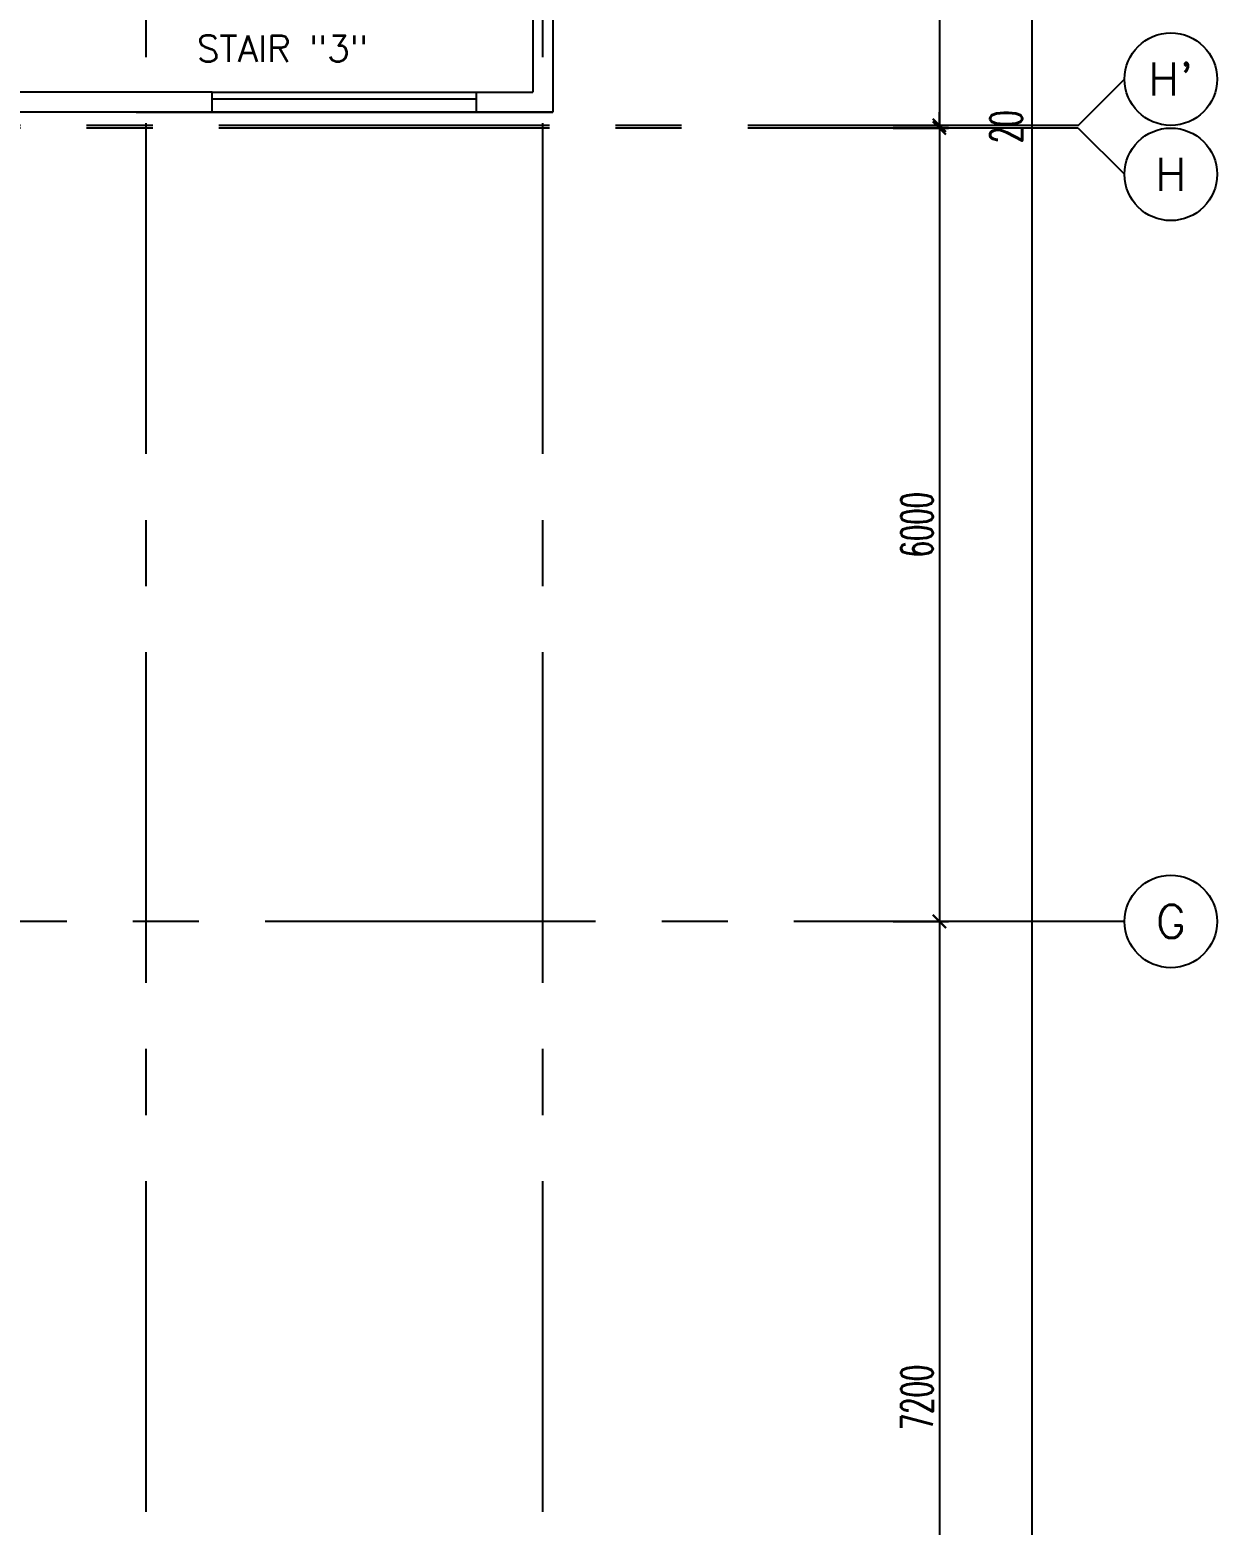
# Model space of a CAD drawing. Extents: x -0.3 to 93.5, y -1.1 to 78.4.
# Drawn here: x 84.55 to 93.53, y 22.78 to 34.09 of the extents above; entities that cross this region are included whole.
import ezdxf
from ezdxf.enums import TextEntityAlignment as Align

# ---------------------------------------------------------------- set-up
doc = ezdxf.new("R2010")
doc.units = 0
doc.header["$MEASUREMENT"] = 0
doc.header["$PDMODE"] = 34
doc.linetypes.add('CENTERX2', pattern=[4, 2.5, -0.5, 0.5, -0.5])
doc.layers.get('0').update_dxf_attribs({"linetype": 'CONTINUOUS'})
doc.layers.get('DEFPOINTS').update_dxf_attribs({"linetype": 'CONTINUOUS'})
for name, color, linetype in [('AX-CR', 11, 'CONTINUOUS'), ('AX-DIM', 11, 'CONTINUOUS'), ('AX-TXT', 2, 'CONTINUOUS'), ('AXES', 11, 'CENTERX2'), ('RM-NAME', 11, 'CONTINUOUS'), ('ROOF', 11, 'CONTINUOUS'), ('WALL', 11, 'CONTINUOUS'), ('WIN', 11, 'CONTINUOUS')]:
    doc.layers.add(name, color=color, linetype=linetype)
doc.styles.add('ROMANS', font='ROMANS.shx', dxfattribs={"width": 0.6})
doc.dimstyles.new('STANDARD in', dxfattribs={"dimtxt": 0.24, "dimasz": 0.1, "dimexe": 0.07, "dimexo": 0.05, "dimgap": 0.05, "dimtad": 1, "dimdec": 0, "dimlfac": 1000, "dimzin": 0, "dimdsep": 46, "dimtxsty": 'ROMANS', "dimblk": 'ARCHTICK', "dimcen": 0.05, "dimdle": 0.05, "dimclrd": 7, "dimclre": 7, "dimclrt": 2, "dimadec": 0, "dimazin": 0, "dimtfac": 1, "dimtdec": 0, "dimtmove": 2, "dimatfit": 3, "dimldrblk": 'ARCHTICK', "dimfxl": 0, "dimtolj": 1, "dimtzin": 0, "dimarcsym": 0})

# ---------------------------------------------------------------- blocks, each defined once
blk = doc.blocks.new('_ARCHTICK')
at = {"color": 0, "linetype": 'ByBlock', "const_width": 0.15}
blk.add_lwpolyline([(-0.5, -0.5), (0.5, 0.5)], dxfattribs=at)
blk = doc.blocks.new('*D125')
at = {"layer": 'AX-DIM', "color": 7, "lineweight": -2, "ltscale": 0.3}
for p, q in [((83.332, 64.82), (92.202, 64.82)), ((92.132, 64.87), (92.132, 5.45)), ((83.332, 5.5), (92.202, 5.5))]:
    blk.add_line(p, q, dxfattribs=at)
at = {"layer": 'DEFPOINTS', "color": 0, "ltscale": 0.3}
for p in [(83.282, 64.82), (83.282, 5.5), (92.132, 5.5)]:
    blk.add_point(p, dxfattribs=at)
at = {"layer": 'AX-DIM', "color": 7, "lineweight": -2, "ltscale": 0.3, "xscale": 0.1, "yscale": 0.1, "zscale": 0.1}
for p, rotation in [((92.132, 64.82), 90), ((92.132, 5.5), 270)]:
    blk.add_blockref('_ARCHTICK', p, dxfattribs=dict(at, rotation=rotation))
at = {"layer": 'AX-DIM', "color": 2, "ltscale": 0.3, "insert": (91.962, 35.16), "char_height": 0.24, "attachment_point": 5, "rotation": 90, "style": 'ROMANS'}
blk.add_mtext('\\A1;59320', dxfattribs=at)
blk = doc.blocks.new('*D131')
at = {"layer": 'AX-DIM', "color": 7, "lineweight": -2, "ltscale": 0.3}
for p, q in [((91.432, 27.4), (91.432, 20.1)), ((91.082, 27.35), (91.502, 27.35)), ((91.082, 20.15), (91.502, 20.15))]:
    blk.add_line(p, q, dxfattribs=at)
at = {"layer": 'DEFPOINTS', "color": 0, "ltscale": 0.3}
for p in [(91.032, 27.35), (91.032, 20.15), (91.432, 20.15)]:
    blk.add_point(p, dxfattribs=at)
at = {"layer": 'AX-DIM', "color": 7, "lineweight": -2, "ltscale": 0.3, "xscale": 0.1, "yscale": 0.1, "zscale": 0.1}
for p, rotation in [((91.432, 27.35), 90), ((91.432, 20.15), 270)]:
    blk.add_blockref('_ARCHTICK', p, dxfattribs=dict(at, rotation=rotation))
at = {"layer": 'AX-DIM', "color": 2, "ltscale": 0.3, "insert": (91.262, 23.75), "char_height": 0.24, "attachment_point": 5, "rotation": 90, "style": 'ROMANS'}
blk.add_mtext('\\A1;7200', dxfattribs=at)
blk = doc.blocks.new('AXR')
at = {"layer": 'AX-CR'}
blk.add_circle((350, 0), 350, dxfattribs=at)
at = {"layer": 'AX-TXT', "style": 'ROMANS'}
blk.add_attdef('AX', text='', height=250, dxfattribs=at).set_placement((350, 0), align=Align.MIDDLE)
blk = doc.blocks.new('*D134')
at = {"layer": 'AX-DIM', "color": 7, "lineweight": -2, "ltscale": 0.3}
for p, q in [((91.432, 37.02), (91.432, 33.32)), ((91.082, 36.97), (91.502, 36.97)), ((91.082, 33.37), (91.502, 33.37))]:
    blk.add_line(p, q, dxfattribs=at)
at = {"layer": 'DEFPOINTS', "color": 0, "ltscale": 0.3}
for p in [(91.032, 36.97), (91.032, 33.37), (91.432, 33.37)]:
    blk.add_point(p, dxfattribs=at)
at = {"layer": 'AX-DIM', "color": 7, "lineweight": -2, "ltscale": 0.3, "xscale": 0.1, "yscale": 0.1, "zscale": 0.1}
for p, rotation in [((91.432, 36.97), 90), ((91.432, 33.37), 270)]:
    blk.add_blockref('_ARCHTICK', p, dxfattribs=dict(at, rotation=rotation))
at = {"layer": 'AX-DIM', "color": 2, "ltscale": 0.3, "insert": (91.262, 35.17), "char_height": 0.24, "attachment_point": 5, "rotation": 90, "style": 'ROMANS'}
blk.add_mtext('\\A1;3600', dxfattribs=at)
blk = doc.blocks.new('*D135')
at = {"layer": 'AX-DIM', "color": 7, "lineweight": -2, "ltscale": 0.3}
for p, q in [((91.432, 33.37), (91.432, 33.47)), ((91.082, 33.37), (91.502, 33.37)), ((91.432, 33.37), (91.432, 33.35)), ((91.082, 33.35), (91.502, 33.35)), ((91.432, 33.35), (91.432, 33.25))]:
    blk.add_line(p, q, dxfattribs=at)
at = {"layer": 'DEFPOINTS', "color": 0, "ltscale": 0.3}
for p in [(91.032, 33.37), (91.032, 33.35), (91.432, 33.35)]:
    blk.add_point(p, dxfattribs=at)
at = {"layer": 'AX-DIM', "color": 7, "lineweight": -2, "ltscale": 0.3, "xscale": 0.1, "yscale": 0.1, "zscale": 0.1}
for p, rotation in [((91.432, 33.37), 270), ((91.432, 33.35), 90)]:
    blk.add_blockref('_ARCHTICK', p, dxfattribs=dict(at, rotation=rotation))
at = {"layer": 'AX-DIM', "color": 2, "ltscale": 0.3, "insert": (91.937, 33.36), "char_height": 0.24, "attachment_point": 5, "rotation": 90, "style": 'ROMANS'}
blk.add_mtext('\\A1;20', dxfattribs=at)
blk = doc.blocks.new('*D136')
at = {"layer": 'AX-DIM', "color": 7, "lineweight": -2, "ltscale": 0.3}
for p, q in [((91.432, 33.4), (91.432, 27.3)), ((91.082, 33.35), (91.502, 33.35)), ((91.082, 27.35), (91.502, 27.35))]:
    blk.add_line(p, q, dxfattribs=at)
at = {"layer": 'DEFPOINTS', "color": 0, "ltscale": 0.3}
for p in [(91.032, 33.35), (91.032, 27.35), (91.432, 27.35)]:
    blk.add_point(p, dxfattribs=at)
at = {"layer": 'AX-DIM', "color": 7, "lineweight": -2, "ltscale": 0.3, "xscale": 0.1, "yscale": 0.1, "zscale": 0.1}
for p, rotation in [((91.432, 33.35), 90), ((91.432, 27.35), 270)]:
    blk.add_blockref('_ARCHTICK', p, dxfattribs=dict(at, rotation=rotation))
at = {"layer": 'AX-DIM', "color": 2, "ltscale": 0.3, "insert": (91.262, 30.35), "char_height": 0.24, "attachment_point": 5, "rotation": 90, "style": 'ROMANS'}
blk.add_mtext('\\A1;6000', dxfattribs=at)

msp = doc.modelspace()

# ---------------------------------------------------------------- linework, layer by layer
at = {"layer": 'AXES'}
for p, q in [((85.4324, -1.1143), (85.4324, 77.6984)), ((88.4324, -1.1143), (88.4324, 77.6984)), ((92.4824, 33.37), (92.8324, 33.72)), ((92.4824, 33.37), (30.1924, 33.37)), ((92.4824, 33.35), (30.1924, 33.35)), ((92.4824, 33.35), (92.8324, 33)), ((92.8324, 27.35), (40.7424, 27.35))]:
    msp.add_line(p, q, dxfattribs=at)
at = {"layer": 'ROOF'}
for p, q in [((85.9324, 33.62), (83.2824, 33.62)), ((88.5074, 33.47), (83.2824, 33.47))]:
    msp.add_line(p, q, dxfattribs=at)
at = {"layer": 'WALL'}
for p, q in [((88.3574, 39.2455), (88.3574, 33.62)), ((88.5074, 39.2455), (88.5074, 33.47)), ((85.9324, 33.47), (85.9324, 33.62)), ((87.9324, 33.47), (87.9324, 33.62)), ((87.9324, 33.62), (88.3574, 33.62)), ((85.3574, 33.47), (85.9324, 33.47)), ((87.9324, 33.47), (88.5074, 33.47))]:
    msp.add_line(p, q, dxfattribs=at)
at = {"layer": 'WIN'}
for p, q in [((85.9324, 33.62), (87.9324, 33.62)), ((85.9324, 33.57), (87.9324, 33.57)), ((85.9324, 33.47), (87.9324, 33.47))]:
    msp.add_line(p, q, dxfattribs=at)

# ---------------------------------------------------------------- block references
at = {"layer": 'AXES', "xscale": 0.0009999999892897904, "yscale": 0.000999999996565748, "zscale": 0.001}
for p, values in [((92.8324, 33.72), {'AX': "H'"}), ((92.8324, 33), {'AX': 'H'}), ((92.8324, 27.35), {'AX': 'G'})]:
    msp.add_blockref('AXR', p, dxfattribs=at).add_auto_attribs(values)

# ---------------------------------------------------------------- texts
at = {"layer": 'RM-NAME', "style": 'ROMANS'}
msp.add_text('STAIR "3"', height=0.2, dxfattribs=at).set_placement((86.4626, 33.9508), align=Align.MIDDLE)

# ---------------------------------------------------------------- dimensions: what is measured, and where the dimension line sits
at = {"layer": 'AX-DIM'}
for base, p1, p2, picture, middle in [((92.1324, 5.5), (83.2824, 64.82), (83.2824, 5.5), '*D125', (91.9624, 35.16)), ((91.4324, 33.37), (91.0324, 36.97), (91.0324, 33.37), '*D134', (91.2624, 35.17)), ((91.4324, 33.35), (91.0324, 33.37), (91.0324, 33.35), '*D135', (91.9374, 33.36)), ((91.4324, 27.35), (91.0324, 33.35), (91.0324, 27.35), '*D136', (91.2624, 30.35)), ((91.4324, 20.15), (91.0324, 27.35), (91.0324, 20.15), '*D131', (91.2624, 23.75))]:
    dim = msp.add_linear_dim(base=base, p1=p1, p2=p2, angle=270, dimstyle='STANDARD in', dxfattribs=at)
    dim.commit()
    dim.dimension.update_dxf_attribs({"geometry": picture, "text_midpoint": middle})

doc.saveas('drawing.dxf')
